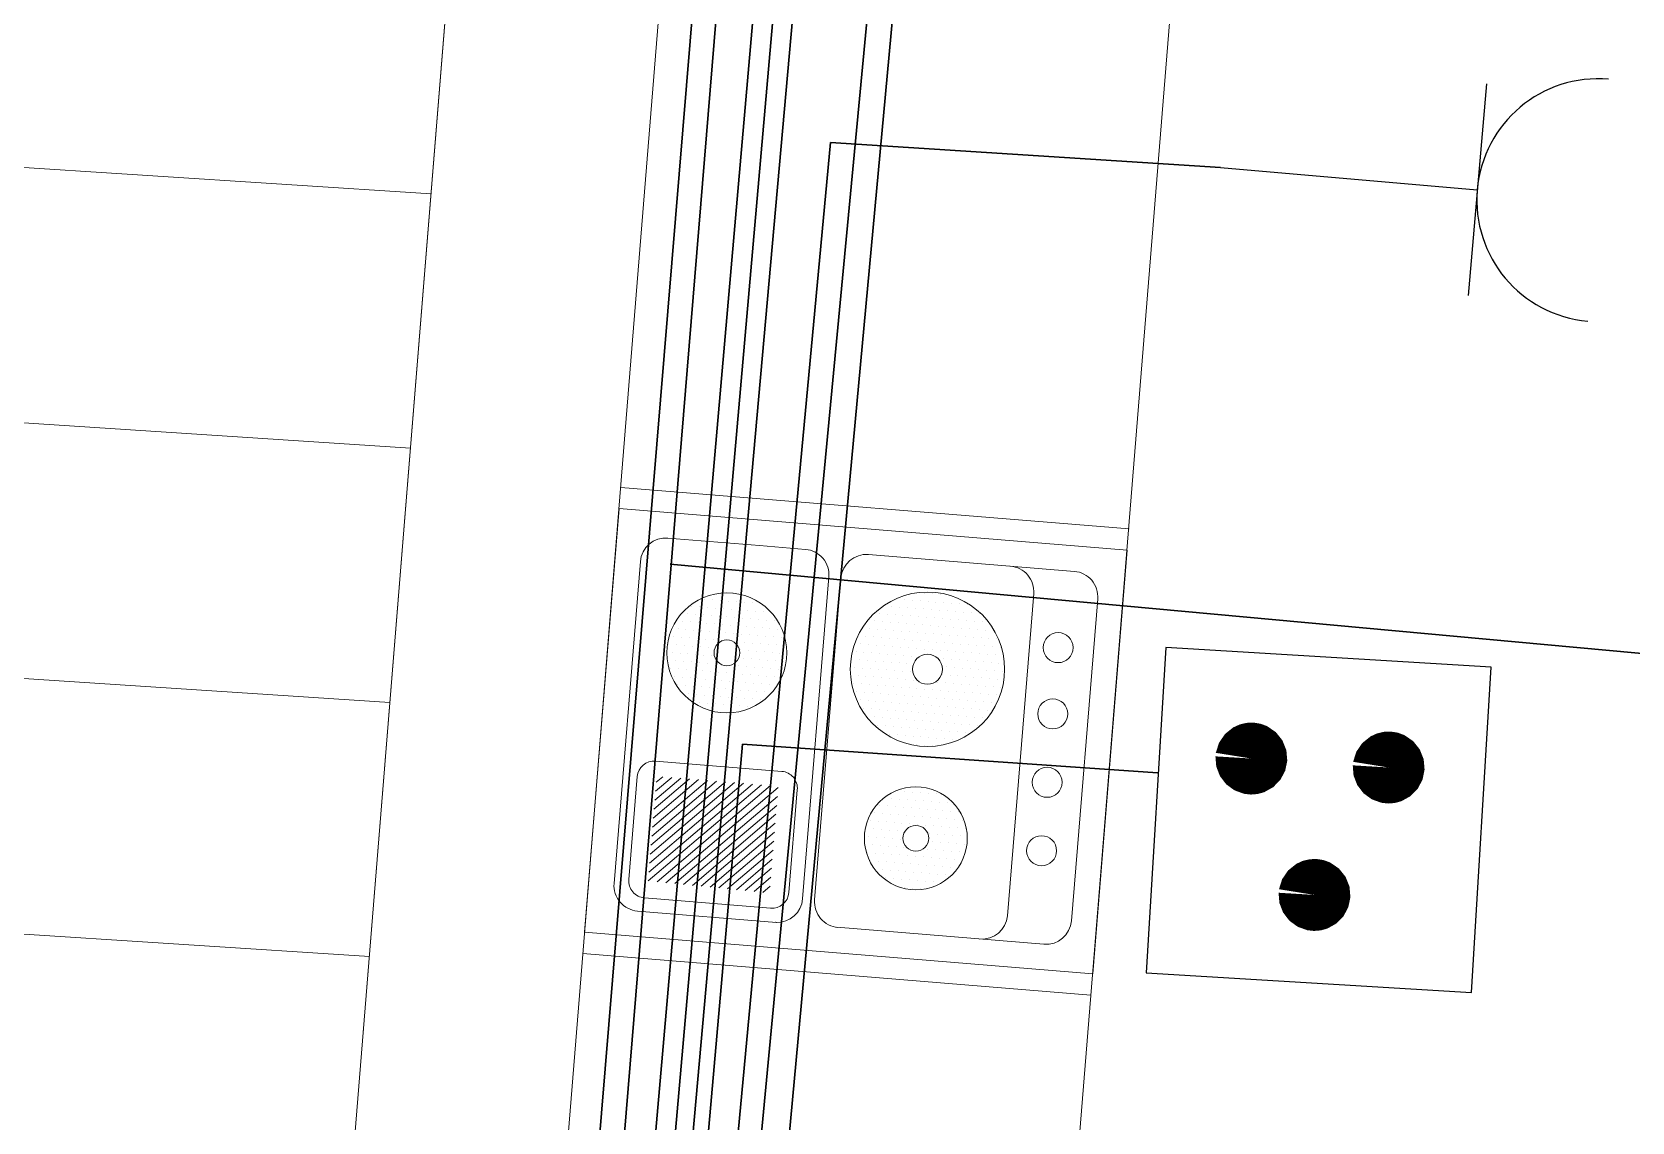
# Model space of a CAD drawing. Header units: millimetres. Extents: x 7471872 to 14943722, y 8344308 to 16688757.
# Drawn here: x 7471875.141 to 7471877.023, y 8344387.297 to 8344388.579 of the extents above; entities that cross this region are included whole.
import ezdxf

# ---------------------------------------------------------------- set-up
doc = ezdxf.new("R2010")
doc.units = ezdxf.units.MM
doc.layers.add('A-HLEKTRIKA', color=10, linetype='Continuous')
doc.layers.add('M-SYMB', color=1, linetype='Continuous')
for name, color, linetype, lineweight in [('exwterikoi toixoi', 7, 'Continuous', 50), ('MUEBLES', 7, 'Continuous', 20), ('ntoulapes', 7, 'Continuous', 5), ('tomi eswt', 7, 'Continuous', 15)]:
    doc.layers.add(name, color=color, linetype=linetype, lineweight=lineweight)

# ---------------------------------------------------------------- blocks, each defined once
blk = doc.blocks.new('HK5-RE')
at = {"layer": 'A-HLEKTRIKA'}
for p, q in [((0.1699999999999999, 0.07000000000000028), (0.1699999999999999, -0.07000000000000028)), ((0, 0), (0.1699999999999999, 0))]:
    blk.add_line(p, q, dxfattribs=at)
blk.add_arc((0.25, 0), 0.08000000000000007, 90, 270, dxfattribs=at)

msp = doc.modelspace()

# ---------------------------------------------------------------- linework, layer by layer
at = {"color": 32, "lineweight": 30, "true_color": 0xcd6928}
msp.add_line((7471875.744070674, 8344385.793441572), (7471876.122612651, 8344390.122920763), dxfattribs=at)
at = {"color": 177, "lineweight": 30, "true_color": 0x293189}
for p, q in [((7471875.731525056, 8344385.990507158), (7471876.067507766, 8344390.076700342)), ((7471875.891438288, 8344387.953424164, -0.3805383351082412), (7471877.492542954, 8344387.806160095, -17.85166361287903))]:
    msp.add_line(p, q, dxfattribs=at)
at = {"color": 219, "lineweight": 30, "true_color": 0x642165}
msp.add_line((7471875.602895731, 8344384.789521401), (7471876.012654338, 8344389.750726852), dxfattribs=at)
at = {"color": 133, "lineweight": 30, "true_color": 0x44e9e6}
msp.add_line((7471875.674288483, 8344384.732965639), (7471876.108658812, 8344389.691591739), dxfattribs=at)
at = {"color": 2, "lineweight": 30}
msp.add_line((7471875.689250729, 8344384.720866385), (7471876.131910735, 8344389.672022614), dxfattribs=at)
at = {"color": 93, "lineweight": 30, "true_color": 0x3af259}
msp.add_line((7471875.750626459, 8344384.663008184), (7471876.222272162, 8344389.636613186), dxfattribs=at)
at = {"color": 123, "lineweight": 30, "true_color": 0x7db0ab}
msp.add_line((7471875.787415084, 8344384.642280946), (7471876.245740192, 8344389.593123242), dxfattribs=at)
at = {"color": 252, "lineweight": 30, "true_color": 0x939598}
for p, q in [((7471875.72907942, 8344384.686016048), (7471876.08041246, 8344388.449234834)), ((7471876.08041246, 8344388.449234834), (7471876.539202024, 8344388.420088314))]:
    msp.add_line(p, q, dxfattribs=at)
at = {"color": 242, "true_color": 0xcd2027}
for p, q in [((7471876.474846697, 8344387.855619986), (7471876.451616523, 8344387.472785759)), ((7471876.857680924, 8344387.832389812), (7471876.474846697, 8344387.855619986)), ((7471876.83445075, 8344387.449555585), (7471876.857680924, 8344387.832389812)), ((7471876.451616523, 8344387.472785759), (7471876.83445075, 8344387.449555585))]:
    msp.add_line(p, q, dxfattribs=at)
at = {"color": 116, "lineweight": 30, "true_color": 0x136734}
for p, q in [((7471875.711002795, 8344384.703225575), (7471875.976645575, 8344387.741908746)), ((7471875.976645575, 8344387.741908746), (7471876.465171465, 8344387.707925172))]:
    msp.add_line(p, q, dxfattribs=at)
at = {"color": 242, "true_color": 0xcd2027, "const_width": 0.04235338100955331}
for points in [[(7471876.554413636, 8344387.726151767, 1), (7471876.59668926, 8344387.723586505, 1)], [(7471876.715994795, 8344387.715597597, 1), (7471876.758270418, 8344387.713032335, 1)], [(7471876.628714208, 8344387.565742596, 1), (7471876.670989832, 8344387.563177334, 1)]]:
    msp.add_lwpolyline(points, format="xyb", close=True, dxfattribs=at)
at = {"layer": 'exwterikoi toixoi', "color": 9, "lineweight": 15, "true_color": 0xc7c8ca}
for p, q in [((7471875.344138662, 8344385.099377306), (7471875.723215235, 8344389.785601472)), ((7471875.420764285, 8344386.04660225), (7471875.723234353, 8344389.78580071)), ((7471875.670250373, 8344386.030191283), (7471875.974359311, 8344389.789649789))]:
    msp.add_line(p, q, dxfattribs=at)
at = {"layer": 'MUEBLES', "color": 9, "true_color": 0xc7c8ca}
for p, q in [((7471876.431593927, 8344387.994924421), (7471875.833587331, 8344388.043792737)), ((7471875.831551151, 8344388.018875796), (7471875.790827555, 8344387.520536968)), ((7471876.429557746, 8344387.97000748), (7471875.831551151, 8344388.018875796)), ((7471876.388834151, 8344387.471668652), (7471876.429557746, 8344387.97000748)), ((7471875.790827555, 8344387.520536968), (7471876.388834151, 8344387.471668652)), ((7471875.788791375, 8344387.495620026), (7471876.38679797, 8344387.446751711))]:
    msp.add_line(p, q, dxfattribs=at)
at = {"layer": 'MUEBLES', "color": 9, "lineweight": 5, "true_color": 0xc7c8ca}
for p, q in [((7471875.99673965, 8344387.975276806), (7471875.888908395, 8344387.984088636)), ((7471876.050912052, 8344387.970849909), (7471875.99673965, 8344387.975276806)), ((7471875.856564649, 8344387.956631721), (7471875.825614716, 8344387.577894212)), ((7471876.367313671, 8344387.944993983), (7471876.124953459, 8344387.964799342)), ((7471876.04741745, 8344387.559768782), (7471876.078367382, 8344387.938506292)), ((7471876.092611483, 8344387.937342283), (7471876.06166155, 8344387.558604772)), ((7471875.965411784, 8344387.919084248), (7471875.965411784, 8344387.919084248)), ((7471876.191191392, 8344387.919446336), (7471876.191191392, 8344387.919446336)), ((7471876.200535245, 8344387.91868277), (7471876.200535245, 8344387.91868277)), ((7471876.209879098, 8344387.917919202), (7471876.209879098, 8344387.917919202)), ((7471876.219222951, 8344387.917155634), (7471876.219222951, 8344387.917155634)), ((7471876.288486556, 8344387.54006893), (7471876.31943649, 8344387.918806441)), ((7471875.91172989, 8344387.895252311), (7471875.91172989, 8344387.895252311)), ((7471875.917165384, 8344387.904214379), (7471875.917165384, 8344387.904214379)), ((7471875.921073743, 8344387.894488744), (7471875.921073743, 8344387.894488744)), ((7471875.926509237, 8344387.903450812), (7471875.926509237, 8344387.903450812)), ((7471875.931944731, 8344387.912412883), (7471875.931944731, 8344387.912412883)), ((7471875.93585309, 8344387.902687245), (7471875.93585309, 8344387.902687245)), ((7471875.941288584, 8344387.911649315), (7471875.941288584, 8344387.911649315)), ((7471875.945196943, 8344387.901923678), (7471875.945196943, 8344387.901923678)), ((7471875.950632437, 8344387.910885747), (7471875.950632437, 8344387.910885747)), ((7471875.954540796, 8344387.901160111), (7471875.954540796, 8344387.901160111)), ((7471875.959976289, 8344387.910122179), (7471875.959976289, 8344387.910122179)), ((7471875.963884649, 8344387.900396543), (7471875.963884649, 8344387.900396543)), ((7471875.969320143, 8344387.909358612), (7471875.969320143, 8344387.909358612)), ((7471875.973228502, 8344387.899632976), (7471875.973228502, 8344387.899632976)), ((7471875.978663996, 8344387.908595045), (7471875.978663996, 8344387.908595045)), ((7471875.982572355, 8344387.898869407), (7471875.982572355, 8344387.898869407)), ((7471875.988007849, 8344387.907831476), (7471875.988007849, 8344387.907831476)), ((7471875.991916209, 8344387.89810584), (7471875.991916209, 8344387.89810584)), ((7471875.997351702, 8344387.90706791), (7471875.997351702, 8344387.90706791)), ((7471876.001260062, 8344387.897342273), (7471876.001260062, 8344387.897342273)), ((7471876.010603914, 8344387.896578706), (7471876.010603914, 8344387.896578706)), ((7471876.137509498, 8344387.895614399), (7471876.137509498, 8344387.895614399)), ((7471876.142944992, 8344387.904576467), (7471876.142944992, 8344387.904576467)), ((7471876.146853351, 8344387.894850831), (7471876.146853351, 8344387.894850831)), ((7471876.152288845, 8344387.9038129), (7471876.152288845, 8344387.9038129)), ((7471876.157724339, 8344387.91277497), (7471876.157724339, 8344387.91277497)), ((7471876.161632698, 8344387.903049332), (7471876.161632698, 8344387.903049332)), ((7471876.167068192, 8344387.912011403), (7471876.167068192, 8344387.912011403)), ((7471876.170976551, 8344387.902285766), (7471876.170976551, 8344387.902285766)), ((7471876.176412045, 8344387.911247835), (7471876.176412045, 8344387.911247835)), ((7471876.180320404, 8344387.901522199), (7471876.180320404, 8344387.901522199)), ((7471876.185755898, 8344387.910484267), (7471876.185755898, 8344387.910484267)), ((7471876.189664257, 8344387.900758631), (7471876.189664257, 8344387.900758631)), ((7471876.195099751, 8344387.909720699), (7471876.195099751, 8344387.909720699)), ((7471876.19900811, 8344387.899995063), (7471876.19900811, 8344387.899995063)), ((7471876.204443604, 8344387.908957133), (7471876.204443604, 8344387.908957133)), ((7471876.208351963, 8344387.899231495), (7471876.208351963, 8344387.899231495)), ((7471876.213787457, 8344387.908193565), (7471876.213787457, 8344387.908193565)), ((7471876.217695816, 8344387.898467929), (7471876.217695816, 8344387.898467929)), ((7471876.22313131, 8344387.907429998), (7471876.22313131, 8344387.907429998)), ((7471876.22703967, 8344387.897704361), (7471876.22703967, 8344387.897704361)), ((7471876.232475163, 8344387.90666643), (7471876.232475163, 8344387.90666643)), ((7471876.236383522, 8344387.896940793), (7471876.236383522, 8344387.896940793)), ((7471876.241819017, 8344387.905902863), (7471876.241819017, 8344387.905902863)), ((7471876.245727375, 8344387.896177226), (7471876.245727375, 8344387.896177226)), ((7471876.255071228, 8344387.895413659), (7471876.255071228, 8344387.895413659)), ((7471876.363820652, 8344387.533912727), (7471876.394770585, 8344387.912650238)), ((7471875.900858902, 8344387.877328173), (7471875.900858902, 8344387.877328173)), ((7471875.906294396, 8344387.886290242), (7471875.906294396, 8344387.886290242)), ((7471875.910202755, 8344387.876564604), (7471875.910202755, 8344387.876564604)), ((7471875.915638248, 8344387.885526673), (7471875.915638248, 8344387.885526673)), ((7471875.919546608, 8344387.875801037), (7471875.919546608, 8344387.875801037)), ((7471875.924982102, 8344387.884763107), (7471875.924982102, 8344387.884763107)), ((7471875.930417596, 8344387.893725175), (7471875.930417596, 8344387.893725175)), ((7471875.934325955, 8344387.883999539), (7471875.934325955, 8344387.883999539)), ((7471875.939761449, 8344387.892961607), (7471875.939761449, 8344387.892961607)), ((7471875.943669808, 8344387.883235971), (7471875.943669808, 8344387.883235971)), ((7471875.949105302, 8344387.892198042), (7471875.949105302, 8344387.892198042)), ((7471875.953013661, 8344387.882472404), (7471875.953013661, 8344387.882472404)), ((7471875.958449155, 8344387.891434474), (7471875.958449155, 8344387.891434474)), ((7471875.962357515, 8344387.881708837), (7471875.962357515, 8344387.881708837)), ((7471875.967793008, 8344387.890670906), (7471875.967793008, 8344387.890670906)), ((7471875.971701367, 8344387.88094527), (7471875.971701367, 8344387.88094527)), ((7471875.977136862, 8344387.889907339), (7471875.977136862, 8344387.889907339)), ((7471875.98104522, 8344387.880181702), (7471875.98104522, 8344387.880181702)), ((7471875.986480715, 8344387.889143771), (7471875.986480715, 8344387.889143771)), ((7471875.990389073, 8344387.879418135), (7471875.990389073, 8344387.879418135)), ((7471875.995824567, 8344387.888380204), (7471875.995824567, 8344387.888380204)), ((7471875.999732926, 8344387.878654567), (7471875.999732926, 8344387.878654567)), ((7471876.00516842, 8344387.887616635), (7471876.00516842, 8344387.887616635)), ((7471876.00907678, 8344387.877890999), (7471876.00907678, 8344387.877890999)), ((7471876.014512273, 8344387.886853069), (7471876.014512273, 8344387.886853069)), ((7471876.018420633, 8344387.877127432), (7471876.018420633, 8344387.877127432)), ((7471876.12663851, 8344387.877690259), (7471876.12663851, 8344387.877690259)), ((7471876.132074004, 8344387.88665233), (7471876.132074004, 8344387.88665233)), ((7471876.135982363, 8344387.876926693), (7471876.135982363, 8344387.876926693)), ((7471876.141417857, 8344387.885888762), (7471876.141417857, 8344387.885888762)), ((7471876.145326216, 8344387.876163126), (7471876.145326216, 8344387.876163126)), ((7471876.15076171, 8344387.885125195), (7471876.15076171, 8344387.885125195)), ((7471876.156197204, 8344387.894087263), (7471876.156197204, 8344387.894087263)), ((7471876.160105563, 8344387.884361627), (7471876.160105563, 8344387.884361627)), ((7471876.165541057, 8344387.893323696), (7471876.165541057, 8344387.893323696)), ((7471876.169449416, 8344387.883598059), (7471876.169449416, 8344387.883598059)), ((7471876.17488491, 8344387.892560128), (7471876.17488491, 8344387.892560128)), ((7471876.178793269, 8344387.882834491), (7471876.178793269, 8344387.882834491)), ((7471876.184228763, 8344387.89179656), (7471876.184228763, 8344387.89179656)), ((7471876.188137122, 8344387.882070924), (7471876.188137122, 8344387.882070924)), ((7471876.193572616, 8344387.891032995), (7471876.193572616, 8344387.891032995)), ((7471876.197480976, 8344387.881307357), (7471876.197480976, 8344387.881307357)), ((7471876.202916469, 8344387.890269427), (7471876.202916469, 8344387.890269427)), ((7471876.206824828, 8344387.88054379), (7471876.206824828, 8344387.88054379)), ((7471876.212260322, 8344387.889505859), (7471876.212260322, 8344387.889505859)), ((7471876.216168681, 8344387.879780223), (7471876.216168681, 8344387.879780223)), ((7471876.221604175, 8344387.888742292), (7471876.221604175, 8344387.888742292)), ((7471876.225512534, 8344387.879016655), (7471876.225512534, 8344387.879016655)), ((7471876.230948028, 8344387.887978724), (7471876.230948028, 8344387.887978724)), ((7471876.234856388, 8344387.878253088), (7471876.234856388, 8344387.878253088)), ((7471876.240291881, 8344387.887215157), (7471876.240291881, 8344387.887215157)), ((7471876.244200241, 8344387.87748952), (7471876.244200241, 8344387.87748952)), ((7471876.249635735, 8344387.886451589), (7471876.249635735, 8344387.886451589)), ((7471876.253544093, 8344387.876725952), (7471876.253544093, 8344387.876725952)), ((7471876.258979588, 8344387.885688022), (7471876.258979588, 8344387.885688022)), ((7471876.262887946, 8344387.875962385), (7471876.262887946, 8344387.875962385)), ((7471875.889987914, 8344387.859404034), (7471875.889987914, 8344387.859404034)), ((7471875.895423408, 8344387.868366103), (7471875.895423408, 8344387.868366103)), ((7471875.899331767, 8344387.858640465), (7471875.899331767, 8344387.858640465)), ((7471875.904767261, 8344387.867602536), (7471875.904767261, 8344387.867602536)), ((7471875.90867562, 8344387.857876899), (7471875.90867562, 8344387.857876899)), ((7471875.914111114, 8344387.866838968), (7471875.914111114, 8344387.866838968)), ((7471875.918019474, 8344387.857113331), (7471875.918019474, 8344387.857113331)), ((7471875.923454967, 8344387.866075401), (7471875.923454967, 8344387.866075401)), ((7471875.928890461, 8344387.87503747), (7471875.928890461, 8344387.87503747)), ((7471875.932798821, 8344387.865311834), (7471875.932798821, 8344387.865311834)), ((7471875.938234314, 8344387.874273903), (7471875.938234314, 8344387.874273903)), ((7471875.942142673, 8344387.864548266), (7471875.942142673, 8344387.864548266)), ((7471875.947578168, 8344387.873510335), (7471875.947578168, 8344387.873510335)), ((7471875.951486526, 8344387.863784698), (7471875.951486526, 8344387.863784698)), ((7471875.95692202, 8344387.872746767), (7471875.95692202, 8344387.872746767)), ((7471875.966265873, 8344387.871983199), (7471875.966265873, 8344387.871983199)), ((7471875.970174232, 8344387.862257564), (7471875.970174232, 8344387.862257564)), ((7471875.975609726, 8344387.871219632), (7471875.975609726, 8344387.871219632)), ((7471875.979518086, 8344387.861493995), (7471875.979518086, 8344387.861493995)), ((7471875.984953579, 8344387.870456065), (7471875.984953579, 8344387.870456065)), ((7471875.988861939, 8344387.860730427), (7471875.988861939, 8344387.860730427)), ((7471875.994297433, 8344387.869692498), (7471875.994297433, 8344387.869692498)), ((7471875.998205791, 8344387.859966861), (7471875.998205791, 8344387.859966861)), ((7471876.003641285, 8344387.868928931), (7471876.003641285, 8344387.868928931)), ((7471876.007549644, 8344387.859203294), (7471876.007549644, 8344387.859203294)), ((7471876.012985138, 8344387.868165363), (7471876.012985138, 8344387.868165363)), ((7471876.016893498, 8344387.858439726), (7471876.016893498, 8344387.858439726)), ((7471876.022328991, 8344387.867401796), (7471876.022328991, 8344387.867401796)), ((7471876.026237351, 8344387.857676159), (7471876.026237351, 8344387.857676159)), ((7471876.115767522, 8344387.859766121), (7471876.115767522, 8344387.859766121)), ((7471876.121203016, 8344387.868728191), (7471876.121203016, 8344387.868728191)), ((7471876.125111375, 8344387.859002554), (7471876.125111375, 8344387.859002554)), ((7471876.130546869, 8344387.867964623), (7471876.130546869, 8344387.867964623)), ((7471876.134455228, 8344387.858238987), (7471876.134455228, 8344387.858238987)), ((7471876.139890722, 8344387.867201055), (7471876.139890722, 8344387.867201055)), ((7471876.143799081, 8344387.857475419), (7471876.143799081, 8344387.857475419)), ((7471876.149234575, 8344387.866437488), (7471876.149234575, 8344387.866437488)), ((7471876.154670069, 8344387.875399558), (7471876.154670069, 8344387.875399558)), ((7471876.158578428, 8344387.865673921), (7471876.158578428, 8344387.865673921)), ((7471876.164013922, 8344387.87463599), (7471876.164013922, 8344387.87463599)), ((7471876.167922282, 8344387.864910354), (7471876.167922282, 8344387.864910354)), ((7471876.173357775, 8344387.873872423), (7471876.173357775, 8344387.873872423)), ((7471876.177266135, 8344387.864146787), (7471876.177266135, 8344387.864146787)), ((7471876.182701629, 8344387.873108855), (7471876.182701629, 8344387.873108855)), ((7471876.186609987, 8344387.863383219), (7471876.186609987, 8344387.863383219)), ((7471876.192045481, 8344387.872345287), (7471876.192045481, 8344387.872345287)), ((7471876.19595384, 8344387.862619651), (7471876.19595384, 8344387.862619651)), ((7471876.201389334, 8344387.871581721), (7471876.201389334, 8344387.871581721)), ((7471876.205297694, 8344387.861856083), (7471876.205297694, 8344387.861856083)), ((7471876.210733187, 8344387.870818153), (7471876.210733187, 8344387.870818153)), ((7471876.214641547, 8344387.861092516), (7471876.214641547, 8344387.861092516)), ((7471876.220077041, 8344387.870054585), (7471876.220077041, 8344387.870054585)), ((7471876.223985399, 8344387.860328949), (7471876.223985399, 8344387.860328949)), ((7471876.229420893, 8344387.869291018), (7471876.229420893, 8344387.869291018)), ((7471876.233329252, 8344387.85956538), (7471876.233329252, 8344387.85956538)), ((7471876.238764747, 8344387.868527452), (7471876.238764747, 8344387.868527452)), ((7471876.242673106, 8344387.858801814), (7471876.242673106, 8344387.858801814)), ((7471876.248108599, 8344387.867763883), (7471876.248108599, 8344387.867763883)), ((7471876.252016959, 8344387.858038248), (7471876.252016959, 8344387.858038248)), ((7471876.257452453, 8344387.867000316), (7471876.257452453, 8344387.867000316)), ((7471876.261360812, 8344387.857274679), (7471876.261360812, 8344387.857274679)), ((7471876.266796306, 8344387.866236749), (7471876.266796306, 8344387.866236749)), ((7471876.2722318, 8344387.875198818), (7471876.2722318, 8344387.875198818)), ((7471876.276140159, 8344387.865473181), (7471876.276140159, 8344387.865473181)), ((7471875.888460779, 8344387.840716328), (7471875.888460779, 8344387.840716328)), ((7471875.893896273, 8344387.849678396), (7471875.893896273, 8344387.849678396)), ((7471875.897804633, 8344387.83995276), (7471875.897804633, 8344387.83995276)), ((7471875.903240127, 8344387.848914829), (7471875.903240127, 8344387.848914829)), ((7471875.907148485, 8344387.839189192), (7471875.907148485, 8344387.839189192)), ((7471875.912583979, 8344387.848151261), (7471875.912583979, 8344387.848151261)), ((7471875.916492338, 8344387.838425624), (7471875.916492338, 8344387.838425624)), ((7471875.921927832, 8344387.847387695), (7471875.921927832, 8344387.847387695)), ((7471875.927363326, 8344387.856349763), (7471875.927363326, 8344387.856349763)), ((7471875.931271685, 8344387.846624127), (7471875.931271685, 8344387.846624127)), ((7471875.936707179, 8344387.855586196), (7471875.936707179, 8344387.855586196)), ((7471875.940615539, 8344387.845860559), (7471875.940615539, 8344387.845860559)), ((7471875.974082592, 8344387.852531927), (7471875.974082592, 8344387.852531927)), ((7471875.97799095, 8344387.84280629), (7471875.97799095, 8344387.84280629)), ((7471875.983426444, 8344387.851768359), (7471875.983426444, 8344387.851768359)), ((7471875.987334804, 8344387.842042723), (7471875.987334804, 8344387.842042723)), ((7471875.992770297, 8344387.851004791), (7471875.992770297, 8344387.851004791)), ((7471875.996678657, 8344387.841279155), (7471875.996678657, 8344387.841279155)), ((7471876.002114151, 8344387.850241223), (7471876.002114151, 8344387.850241223)), ((7471876.006022509, 8344387.840515587), (7471876.006022509, 8344387.840515587)), ((7471876.011458004, 8344387.849477657), (7471876.011458004, 8344387.849477657)), ((7471876.015366363, 8344387.83975202), (7471876.015366363, 8344387.83975202)), ((7471876.020801857, 8344387.848714089), (7471876.020801857, 8344387.848714089)), ((7471876.024710216, 8344387.838988452), (7471876.024710216, 8344387.838988452)), ((7471876.104896534, 8344387.841841983), (7471876.104896534, 8344387.841841983)), ((7471876.110332028, 8344387.850804052), (7471876.110332028, 8344387.850804052)), ((7471876.114240387, 8344387.841078415), (7471876.114240387, 8344387.841078415)), ((7471876.119675881, 8344387.850040484), (7471876.119675881, 8344387.850040484)), ((7471876.12358424, 8344387.840314847), (7471876.12358424, 8344387.840314847)), ((7471876.129019734, 8344387.849276918), (7471876.129019734, 8344387.849276918)), ((7471876.132928093, 8344387.83955128), (7471876.132928093, 8344387.83955128)), ((7471876.138363587, 8344387.84851335), (7471876.138363587, 8344387.84851335)), ((7471876.142271946, 8344387.838787713), (7471876.142271946, 8344387.838787713)), ((7471876.14770744, 8344387.847749782), (7471876.14770744, 8344387.847749782)), ((7471876.151615799, 8344387.838024146), (7471876.151615799, 8344387.838024146)), ((7471876.153142935, 8344387.856711851), (7471876.153142935, 8344387.856711851)), ((7471876.157051293, 8344387.846986215), (7471876.157051293, 8344387.846986215)), ((7471876.162486788, 8344387.855948283), (7471876.162486788, 8344387.855948283)), ((7471876.166395146, 8344387.846222647), (7471876.166395146, 8344387.846222647)), ((7471876.17183064, 8344387.855184716), (7471876.17183064, 8344387.855184716)), ((7471876.175739, 8344387.845459079), (7471876.175739, 8344387.845459079)), ((7471876.181174493, 8344387.854421149), (7471876.181174493, 8344387.854421149)), ((7471876.190518347, 8344387.853657582), (7471876.190518347, 8344387.853657582)), ((7471876.1998622, 8344387.852894015), (7471876.1998622, 8344387.852894015)), ((7471876.209206052, 8344387.852130447), (7471876.209206052, 8344387.852130447)), ((7471876.213114412, 8344387.84240481), (7471876.213114412, 8344387.84240481)), ((7471876.218549905, 8344387.85136688), (7471876.218549905, 8344387.85136688)), ((7471876.222458265, 8344387.841641243), (7471876.222458265, 8344387.841641243)), ((7471876.227893759, 8344387.850603311), (7471876.227893759, 8344387.850603311)), ((7471876.231802118, 8344387.840877675), (7471876.231802118, 8344387.840877675)), ((7471876.237237612, 8344387.849839744), (7471876.237237612, 8344387.849839744)), ((7471876.24114597, 8344387.840114108), (7471876.24114597, 8344387.840114108)), ((7471876.246581465, 8344387.849076177), (7471876.246581465, 8344387.849076177)), ((7471876.250489824, 8344387.839350539), (7471876.250489824, 8344387.839350539)), ((7471876.255925318, 8344387.84831261), (7471876.255925318, 8344387.84831261)), ((7471876.259833677, 8344387.838586973), (7471876.259833677, 8344387.838586973)), ((7471876.265269171, 8344387.847549043), (7471876.265269171, 8344387.847549043)), ((7471876.270704665, 8344387.856511112), (7471876.270704665, 8344387.856511112)), ((7471876.274613024, 8344387.846785475), (7471876.274613024, 8344387.846785475)), ((7471876.280048518, 8344387.855747544), (7471876.280048518, 8344387.855747544)), ((7471875.892369138, 8344387.830990691), (7471875.892369138, 8344387.830990691)), ((7471875.896277498, 8344387.821265053), (7471875.896277498, 8344387.821265053)), ((7471875.901712991, 8344387.830227124), (7471875.901712991, 8344387.830227124)), ((7471875.905621351, 8344387.820501487), (7471875.905621351, 8344387.820501487)), ((7471875.911056845, 8344387.829463555), (7471875.911056845, 8344387.829463555)), ((7471875.914965204, 8344387.81973792), (7471875.914965204, 8344387.81973792)), ((7471875.920400698, 8344387.828699988), (7471875.920400698, 8344387.828699988)), ((7471875.925836192, 8344387.837662058), (7471875.925836192, 8344387.837662058)), ((7471875.929744551, 8344387.827936421), (7471875.929744551, 8344387.827936421)), ((7471875.935180045, 8344387.83689849), (7471875.935180045, 8344387.83689849)), ((7471875.939088403, 8344387.827172854), (7471875.939088403, 8344387.827172854)), ((7471875.944523897, 8344387.836134923), (7471875.944523897, 8344387.836134923)), ((7471875.948432256, 8344387.826409286), (7471875.948432256, 8344387.826409286)), ((7471875.95777611, 8344387.825645718), (7471875.95777611, 8344387.825645718)), ((7471875.963211603, 8344387.834607787), (7471875.963211603, 8344387.834607787)), ((7471875.967119963, 8344387.824882151), (7471875.967119963, 8344387.824882151)), ((7471875.972555457, 8344387.833844221), (7471875.972555457, 8344387.833844221)), ((7471875.976463816, 8344387.824118583), (7471875.976463816, 8344387.824118583)), ((7471875.98189931, 8344387.833080653), (7471875.98189931, 8344387.833080653)), ((7471875.985807668, 8344387.823355016), (7471875.985807668, 8344387.823355016)), ((7471875.991243163, 8344387.832317086), (7471875.991243163, 8344387.832317086)), ((7471875.995151522, 8344387.822591449), (7471875.995151522, 8344387.822591449)), ((7471876.000587015, 8344387.831553518), (7471876.000587015, 8344387.831553518)), ((7471876.004495375, 8344387.821827882), (7471876.004495375, 8344387.821827882)), ((7471876.009930869, 8344387.830789951), (7471876.009930869, 8344387.830789951)), ((7471876.013839228, 8344387.821064314), (7471876.013839228, 8344387.821064314)), ((7471876.019274722, 8344387.830026384), (7471876.019274722, 8344387.830026384)), ((7471876.108804894, 8344387.832116346), (7471876.108804894, 8344387.832116346)), ((7471876.112713252, 8344387.822390708), (7471876.112713252, 8344387.822390708)), ((7471876.118148746, 8344387.831352779), (7471876.118148746, 8344387.831352779)), ((7471876.122057105, 8344387.821627141), (7471876.122057105, 8344387.821627141)), ((7471876.127492599, 8344387.83058921), (7471876.127492599, 8344387.83058921)), ((7471876.131400959, 8344387.820863574), (7471876.131400959, 8344387.820863574)), ((7471876.136836452, 8344387.829825643), (7471876.136836452, 8344387.829825643)), ((7471876.140744811, 8344387.820100007), (7471876.140744811, 8344387.820100007)), ((7471876.146180306, 8344387.829062077), (7471876.146180306, 8344387.829062077)), ((7471876.150088665, 8344387.819336439), (7471876.150088665, 8344387.819336439)), ((7471876.155524159, 8344387.828298508), (7471876.155524159, 8344387.828298508)), ((7471876.160959652, 8344387.837260577), (7471876.160959652, 8344387.837260577)), ((7471876.164868011, 8344387.827534941), (7471876.164868011, 8344387.827534941)), ((7471876.170303506, 8344387.836497011), (7471876.170303506, 8344387.836497011)), ((7471876.174211864, 8344387.826771374), (7471876.174211864, 8344387.826771374)), ((7471876.211587277, 8344387.823717103), (7471876.211587277, 8344387.823717103)), ((7471876.217022771, 8344387.832679174), (7471876.217022771, 8344387.832679174)), ((7471876.22093113, 8344387.822953536), (7471876.22093113, 8344387.822953536)), ((7471876.226366623, 8344387.831915606), (7471876.226366623, 8344387.831915606)), ((7471876.230274983, 8344387.822189969), (7471876.230274983, 8344387.822189969)), ((7471876.235710477, 8344387.83115204), (7471876.235710477, 8344387.83115204)), ((7471876.239618836, 8344387.821426402), (7471876.239618836, 8344387.821426402)), ((7471876.24505433, 8344387.830388471), (7471876.24505433, 8344387.830388471)), ((7471876.248962689, 8344387.820662835), (7471876.248962689, 8344387.820662835)), ((7471876.254398183, 8344387.829624903), (7471876.254398183, 8344387.829624903)), ((7471876.258306541, 8344387.819899267), (7471876.258306541, 8344387.819899267)), ((7471876.263742036, 8344387.828861336), (7471876.263742036, 8344387.828861336)), ((7471876.267650396, 8344387.8191357), (7471876.267650396, 8344387.8191357)), ((7471876.26917753, 8344387.837823405), (7471876.26917753, 8344387.837823405)), ((7471876.273085888, 8344387.828097769), (7471876.273085888, 8344387.828097769)), ((7471876.278521383, 8344387.837059838), (7471876.278521383, 8344387.837059838)), ((7471876.282429742, 8344387.827334201), (7471876.282429742, 8344387.827334201)), ((7471875.900185856, 8344387.811539416), (7471875.900185856, 8344387.811539416)), ((7471875.909529709, 8344387.810775849), (7471875.909529709, 8344387.810775849)), ((7471875.913438069, 8344387.801050212), (7471875.913438069, 8344387.801050212)), ((7471875.918873562, 8344387.810012282), (7471875.918873562, 8344387.810012282)), ((7471875.922781922, 8344387.800286646), (7471875.922781922, 8344387.800286646)), ((7471875.924309056, 8344387.818974352), (7471875.924309056, 8344387.818974352)), ((7471875.928217416, 8344387.809248715), (7471875.928217416, 8344387.809248715)), ((7471875.933652909, 8344387.818210783), (7471875.933652909, 8344387.818210783)), ((7471875.937561269, 8344387.808485148), (7471875.937561269, 8344387.808485148)), ((7471875.942996763, 8344387.817447217), (7471875.942996763, 8344387.817447217)), ((7471875.946905122, 8344387.80772158), (7471875.946905122, 8344387.80772158)), ((7471875.952340616, 8344387.816683649), (7471875.952340616, 8344387.816683649)), ((7471875.956248974, 8344387.806958013), (7471875.956248974, 8344387.806958013)), ((7471875.961684468, 8344387.815920082), (7471875.961684468, 8344387.815920082)), ((7471875.965592828, 8344387.806194444), (7471875.965592828, 8344387.806194444)), ((7471875.971028321, 8344387.815156515), (7471875.971028321, 8344387.815156515)), ((7471875.974936681, 8344387.805430878), (7471875.974936681, 8344387.805430878)), ((7471875.980372175, 8344387.814392947), (7471875.980372175, 8344387.814392947)), ((7471875.984280534, 8344387.80466731), (7471875.984280534, 8344387.80466731)), ((7471875.989716028, 8344387.813629379), (7471875.989716028, 8344387.813629379)), ((7471875.993624386, 8344387.803903743), (7471875.993624386, 8344387.803903743)), ((7471875.999059881, 8344387.812865812), (7471875.999059881, 8344387.812865812)), ((7471876.00296824, 8344387.803140175), (7471876.00296824, 8344387.803140175)), ((7471876.008403734, 8344387.812102245), (7471876.008403734, 8344387.812102245)), ((7471876.017747588, 8344387.811338677), (7471876.017747588, 8344387.811338677)), ((7471876.107277758, 8344387.813428639), (7471876.107277758, 8344387.813428639)), ((7471876.111186118, 8344387.803703004), (7471876.111186118, 8344387.803703004)), ((7471876.116621612, 8344387.812665072), (7471876.116621612, 8344387.812665072)), ((7471876.12052997, 8344387.802939435), (7471876.12052997, 8344387.802939435)), ((7471876.125965465, 8344387.811901505), (7471876.125965465, 8344387.811901505)), ((7471876.129873823, 8344387.802175869), (7471876.129873823, 8344387.802175869)), ((7471876.135309317, 8344387.811137938), (7471876.135309317, 8344387.811137938)), ((7471876.139217677, 8344387.8014123), (7471876.139217677, 8344387.8014123)), ((7471876.14465317, 8344387.810374369), (7471876.14465317, 8344387.810374369)), ((7471876.14856153, 8344387.800648733), (7471876.14856153, 8344387.800648733)), ((7471876.153997024, 8344387.809610803), (7471876.153997024, 8344387.809610803)), ((7471876.159432517, 8344387.818572872), (7471876.159432517, 8344387.818572872)), ((7471876.163340877, 8344387.808847235), (7471876.163340877, 8344387.808847235)), ((7471876.168776371, 8344387.817809305), (7471876.168776371, 8344387.817809305)), ((7471876.17268473, 8344387.808083667), (7471876.17268473, 8344387.808083667)), ((7471876.178120224, 8344387.817045738), (7471876.178120224, 8344387.817045738)), ((7471876.182028582, 8344387.8073201), (7471876.182028582, 8344387.8073201)), ((7471876.191372436, 8344387.806556533), (7471876.191372436, 8344387.806556533)), ((7471876.200716289, 8344387.805792966), (7471876.200716289, 8344387.805792966)), ((7471876.206151783, 8344387.814755035), (7471876.206151783, 8344387.814755035)), ((7471876.210060142, 8344387.805029398), (7471876.210060142, 8344387.805029398)), ((7471876.215495636, 8344387.813991467), (7471876.215495636, 8344387.813991467)), ((7471876.219403995, 8344387.804265831), (7471876.219403995, 8344387.804265831)), ((7471876.224839489, 8344387.813227899), (7471876.224839489, 8344387.813227899)), ((7471876.228747848, 8344387.803502263), (7471876.228747848, 8344387.803502263)), ((7471876.234183342, 8344387.812464331), (7471876.234183342, 8344387.812464331)), ((7471876.238091701, 8344387.802738695), (7471876.238091701, 8344387.802738695)), ((7471876.243527195, 8344387.811700765), (7471876.243527195, 8344387.811700765)), ((7471876.247435554, 8344387.801975127), (7471876.247435554, 8344387.801975127)), ((7471876.252871048, 8344387.810937198), (7471876.252871048, 8344387.810937198)), ((7471876.256779407, 8344387.801211561), (7471876.256779407, 8344387.801211561)), ((7471876.262214901, 8344387.81017363), (7471876.262214901, 8344387.81017363)), ((7471876.26612326, 8344387.800447993), (7471876.26612326, 8344387.800447993)), ((7471876.271558754, 8344387.809410063), (7471876.271558754, 8344387.809410063)), ((7471876.276994248, 8344387.818372132), (7471876.276994248, 8344387.818372132)), ((7471876.280902607, 8344387.808646495), (7471876.280902607, 8344387.808646495)), ((7471875.92669028, 8344387.790561008), (7471875.92669028, 8344387.790561008)), ((7471875.932125774, 8344387.799523078), (7471875.932125774, 8344387.799523078)), ((7471875.936034134, 8344387.789797441), (7471875.936034134, 8344387.789797441)), ((7471875.941469627, 8344387.79875951), (7471875.941469627, 8344387.79875951)), ((7471875.945377987, 8344387.789033874), (7471875.945377987, 8344387.789033874)), ((7471875.950813481, 8344387.797995943), (7471875.950813481, 8344387.797995943)), ((7471875.95472184, 8344387.788270305), (7471875.95472184, 8344387.788270305)), ((7471875.960157334, 8344387.797232375), (7471875.960157334, 8344387.797232375)), ((7471875.964065693, 8344387.787506739), (7471875.964065693, 8344387.787506739)), ((7471875.969501187, 8344387.796468808), (7471875.969501187, 8344387.796468808)), ((7471875.973409546, 8344387.786743172), (7471875.973409546, 8344387.786743172)), ((7471875.978845039, 8344387.795705241), (7471875.978845039, 8344387.795705241)), ((7471875.982753399, 8344387.785979603), (7471875.982753399, 8344387.785979603)), ((7471875.988188893, 8344387.794941674), (7471875.988188893, 8344387.794941674)), ((7471875.997532746, 8344387.794178106), (7471875.997532746, 8344387.794178106)), ((7471876.115094476, 8344387.793977366), (7471876.115094476, 8344387.793977366)), ((7471876.119002836, 8344387.784251729), (7471876.119002836, 8344387.784251729)), ((7471876.12443833, 8344387.793213799), (7471876.12443833, 8344387.793213799)), ((7471876.128346689, 8344387.783488161), (7471876.128346689, 8344387.783488161)), ((7471876.133782183, 8344387.792450231), (7471876.133782183, 8344387.792450231)), ((7471876.137690541, 8344387.782724595), (7471876.137690541, 8344387.782724595)), ((7471876.143126036, 8344387.791686664), (7471876.143126036, 8344387.791686664)), ((7471876.147034395, 8344387.781961028), (7471876.147034395, 8344387.781961028)), ((7471876.152469888, 8344387.790923096), (7471876.152469888, 8344387.790923096)), ((7471876.157905383, 8344387.799885165), (7471876.157905383, 8344387.799885165)), ((7471876.161813742, 8344387.790159528), (7471876.161813742, 8344387.790159528)), ((7471876.167249236, 8344387.799121599), (7471876.167249236, 8344387.799121599)), ((7471876.171157595, 8344387.789395962), (7471876.171157595, 8344387.789395962)), ((7471876.176593089, 8344387.798358031), (7471876.176593089, 8344387.798358031)), ((7471876.180501448, 8344387.788632394), (7471876.180501448, 8344387.788632394)), ((7471876.185936942, 8344387.797594463), (7471876.185936942, 8344387.797594463)), ((7471876.189845301, 8344387.787868827), (7471876.189845301, 8344387.787868827)), ((7471876.195280795, 8344387.796830895), (7471876.195280795, 8344387.796830895)), ((7471876.199189154, 8344387.787105259), (7471876.199189154, 8344387.787105259)), ((7471876.204624648, 8344387.796067329), (7471876.204624648, 8344387.796067329)), ((7471876.208533008, 8344387.786341691), (7471876.208533008, 8344387.786341691)), ((7471876.213968501, 8344387.795303761), (7471876.213968501, 8344387.795303761)), ((7471876.21787686, 8344387.785578125), (7471876.21787686, 8344387.785578125)), ((7471876.223312355, 8344387.794540194), (7471876.223312355, 8344387.794540194)), ((7471876.227220713, 8344387.784814557), (7471876.227220713, 8344387.784814557)), ((7471876.232656207, 8344387.793776627), (7471876.232656207, 8344387.793776627)), ((7471876.236564566, 8344387.78405099), (7471876.236564566, 8344387.78405099)), ((7471876.24200006, 8344387.793013059), (7471876.24200006, 8344387.793013059)), ((7471876.24590842, 8344387.783287422), (7471876.24590842, 8344387.783287422)), ((7471876.251343913, 8344387.792249491), (7471876.251343913, 8344387.792249491)), ((7471876.255252272, 8344387.782523855), (7471876.255252272, 8344387.782523855)), ((7471876.260687767, 8344387.791485924), (7471876.260687767, 8344387.791485924)), ((7471876.264596125, 8344387.781760287), (7471876.264596125, 8344387.781760287)), ((7471876.27003162, 8344387.790722356), (7471876.27003162, 8344387.790722356)), ((7471876.275467113, 8344387.799684426), (7471876.275467113, 8344387.799684426)), ((7471875.949286346, 8344387.779308236), (7471875.949286346, 8344387.779308236)), ((7471876.122911194, 8344387.774526092), (7471876.122911194, 8344387.774526092)), ((7471876.132255048, 8344387.773762525), (7471876.132255048, 8344387.773762525)), ((7471876.136163407, 8344387.764036888), (7471876.136163407, 8344387.764036888)), ((7471876.141598901, 8344387.772998957), (7471876.141598901, 8344387.772998957)), ((7471876.14550726, 8344387.76327332), (7471876.14550726, 8344387.76327332)), ((7471876.150942754, 8344387.772235391), (7471876.150942754, 8344387.772235391)), ((7471876.156378248, 8344387.781197459), (7471876.156378248, 8344387.781197459)), ((7471876.160286607, 8344387.771471824), (7471876.160286607, 8344387.771471824)), ((7471876.165722101, 8344387.780433892), (7471876.165722101, 8344387.780433892)), ((7471876.16963046, 8344387.770708255), (7471876.16963046, 8344387.770708255)), ((7471876.175065954, 8344387.779670325), (7471876.175065954, 8344387.779670325)), ((7471876.178974313, 8344387.769944687), (7471876.178974313, 8344387.769944687)), ((7471876.184409807, 8344387.778906758), (7471876.184409807, 8344387.778906758)), ((7471876.188318166, 8344387.769181121), (7471876.188318166, 8344387.769181121)), ((7471876.19375366, 8344387.77814319), (7471876.19375366, 8344387.77814319)), ((7471876.197662019, 8344387.768417553), (7471876.197662019, 8344387.768417553)), ((7471876.203097513, 8344387.777379622), (7471876.203097513, 8344387.777379622)), ((7471876.207005872, 8344387.767653986), (7471876.207005872, 8344387.767653986)), ((7471876.212441366, 8344387.776616055), (7471876.212441366, 8344387.776616055)), ((7471876.216349726, 8344387.766890419), (7471876.216349726, 8344387.766890419)), ((7471876.221785219, 8344387.775852487), (7471876.221785219, 8344387.775852487)), ((7471876.225693578, 8344387.766126851), (7471876.225693578, 8344387.766126851)), ((7471876.231129073, 8344387.77508892), (7471876.231129073, 8344387.77508892)), ((7471876.235037431, 8344387.765363283), (7471876.235037431, 8344387.765363283)), ((7471876.240472926, 8344387.774325353), (7471876.240472926, 8344387.774325353)), ((7471876.244381284, 8344387.764599716), (7471876.244381284, 8344387.764599716)), ((7471876.249816778, 8344387.773561786), (7471876.249816778, 8344387.773561786)), ((7471876.253725138, 8344387.763836149), (7471876.253725138, 8344387.763836149)), ((7471876.259160631, 8344387.772798218), (7471876.259160631, 8344387.772798218)), ((7471876.149415619, 8344387.753547684), (7471876.149415619, 8344387.753547684)), ((7471876.154851113, 8344387.762509754), (7471876.154851113, 8344387.762509754)), ((7471876.158759472, 8344387.752784116), (7471876.158759472, 8344387.752784116)), ((7471876.164194966, 8344387.761746186), (7471876.164194966, 8344387.761746186)), ((7471876.168103325, 8344387.75202055), (7471876.168103325, 8344387.75202055)), ((7471876.173538819, 8344387.760982619), (7471876.173538819, 8344387.760982619)), ((7471876.177447178, 8344387.751256982), (7471876.177447178, 8344387.751256982)), ((7471876.182882672, 8344387.760219052), (7471876.182882672, 8344387.760219052)), ((7471876.186791031, 8344387.750493414), (7471876.186791031, 8344387.750493414)), ((7471876.192226525, 8344387.759455484), (7471876.192226525, 8344387.759455484)), ((7471876.196134885, 8344387.749729847), (7471876.196134885, 8344387.749729847)), ((7471876.201570379, 8344387.758691917), (7471876.201570379, 8344387.758691917)), ((7471876.205478737, 8344387.748966279), (7471876.205478737, 8344387.748966279)), ((7471876.210914231, 8344387.757928349), (7471876.210914231, 8344387.757928349)), ((7471876.21482259, 8344387.748202712), (7471876.21482259, 8344387.748202712)), ((7471876.220258084, 8344387.757164782), (7471876.220258084, 8344387.757164782)), ((7471876.224166444, 8344387.747439145), (7471876.224166444, 8344387.747439145)), ((7471876.229601937, 8344387.756401214), (7471876.229601937, 8344387.756401214)), ((7471876.238945791, 8344387.755637647), (7471876.238945791, 8344387.755637647)), ((7471876.172011685, 8344387.742294912), (7471876.172011685, 8344387.742294912)), ((7471876.181355538, 8344387.741531345), (7471876.181355538, 8344387.741531345)), ((7471876.19069939, 8344387.740767778), (7471876.19069939, 8344387.740767778)), ((7471876.200043243, 8344387.740004209), (7471876.200043243, 8344387.740004209)), ((7471875.874458543, 8344387.721914902), (7471876.022957272, 8344387.709779781)), ((7471875.843006729, 8344387.582593705), (7471875.852896046, 8344387.703610294)), ((7471875.865885661, 8344387.580897545), (7471875.999133025, 8344387.694012503)), ((7471875.866467265, 8344387.591229283), (7471875.988561663, 8344387.694876381)), ((7471875.867331143, 8344387.601800646), (7471875.977990299, 8344387.695740259)), ((7471875.868195021, 8344387.612372009), (7471875.967418937, 8344387.696604137)), ((7471875.869058899, 8344387.622943372), (7471875.956847574, 8344387.697468015)), ((7471875.869922777, 8344387.633514735), (7471875.946276211, 8344387.698331893)), ((7471875.870786655, 8344387.644086097), (7471875.935704848, 8344387.699195771)), ((7471875.871650533, 8344387.654657461), (7471875.925133485, 8344387.70005965)), ((7471875.872514411, 8344387.665228824), (7471875.914562122, 8344387.700923527)), ((7471875.873378288, 8344387.675800187), (7471875.90399076, 8344387.701787405)), ((7471875.874242166, 8344387.686371549), (7471875.893419396, 8344387.702651284)), ((7471875.875106044, 8344387.696942913), (7471875.882848034, 8344387.703515161)), ((7471875.87625969, 8344387.579866149), (7471876.009704389, 8344387.693148625)), ((7471875.88663372, 8344387.578834753), (7471876.018732353, 8344387.690974542)), ((7471876.041261882, 8344387.688217284), (7471876.031372564, 8344387.567200695)), ((7471875.897007748, 8344387.577803356), (7471876.017868475, 8344387.680403179)), ((7471875.907381778, 8344387.576771959), (7471876.017004597, 8344387.669831816)), ((7471876.137871586, 8344387.669834791), (7471876.137871586, 8344387.669834791)), ((7471876.147215439, 8344387.669071223), (7471876.147215439, 8344387.669071223)), ((7471876.152650933, 8344387.678033291), (7471876.152650933, 8344387.678033291)), ((7471876.158086427, 8344387.686995362), (7471876.158086427, 8344387.686995362)), ((7471876.161994786, 8344387.677269724), (7471876.161994786, 8344387.677269724)), ((7471876.16743028, 8344387.686231795), (7471876.16743028, 8344387.686231795)), ((7471876.171338639, 8344387.676506158), (7471876.171338639, 8344387.676506158)), ((7471876.176774133, 8344387.685468227), (7471876.176774133, 8344387.685468227)), ((7471876.180682492, 8344387.67574259), (7471876.180682492, 8344387.67574259)), ((7471876.186117986, 8344387.68470466), (7471876.186117986, 8344387.68470466)), ((7471876.190026345, 8344387.674979023), (7471876.190026345, 8344387.674979023)), ((7471876.195461839, 8344387.683941091), (7471876.195461839, 8344387.683941091)), ((7471876.199370198, 8344387.674215456), (7471876.199370198, 8344387.674215456)), ((7471876.204805692, 8344387.683177524), (7471876.204805692, 8344387.683177524)), ((7471876.208714051, 8344387.673451887), (7471876.208714051, 8344387.673451887)), ((7471876.218057904, 8344387.672688321), (7471876.218057904, 8344387.672688321)), ((7471875.917755807, 8344387.575740562), (7471876.016140719, 8344387.659260453)), ((7471876.127000597, 8344387.651910651), (7471876.127000597, 8344387.651910651)), ((7471876.132436092, 8344387.660872721), (7471876.132436092, 8344387.660872721)), ((7471876.136344451, 8344387.651147084), (7471876.136344451, 8344387.651147084)), ((7471876.141779945, 8344387.660109154), (7471876.141779945, 8344387.660109154)), ((7471876.145688304, 8344387.650383518), (7471876.145688304, 8344387.650383518)), ((7471876.151123798, 8344387.659345587), (7471876.151123798, 8344387.659345587)), ((7471876.156559291, 8344387.668307655), (7471876.156559291, 8344387.668307655)), ((7471876.160467651, 8344387.658582019), (7471876.160467651, 8344387.658582019)), ((7471876.165903145, 8344387.667544088), (7471876.165903145, 8344387.667544088)), ((7471876.169811504, 8344387.657818452), (7471876.169811504, 8344387.657818452)), ((7471876.175246998, 8344387.66678052), (7471876.175246998, 8344387.66678052)), ((7471876.179155357, 8344387.657054883), (7471876.179155357, 8344387.657054883)), ((7471876.184590851, 8344387.666016954), (7471876.184590851, 8344387.666016954)), ((7471876.188499209, 8344387.656291316), (7471876.188499209, 8344387.656291316)), ((7471876.193934704, 8344387.665253387), (7471876.193934704, 8344387.665253387)), ((7471876.197843063, 8344387.655527748), (7471876.197843063, 8344387.655527748)), ((7471876.203278557, 8344387.664489819), (7471876.203278557, 8344387.664489819)), ((7471876.207186916, 8344387.654764182), (7471876.207186916, 8344387.654764182)), ((7471876.21262241, 8344387.663726251), (7471876.21262241, 8344387.663726251)), ((7471876.216530769, 8344387.654000615), (7471876.216530769, 8344387.654000615)), ((7471876.221966263, 8344387.662962683), (7471876.221966263, 8344387.662962683)), ((7471876.225874622, 8344387.653237047), (7471876.225874622, 8344387.653237047)), ((7471876.231310116, 8344387.662199116), (7471876.231310116, 8344387.662199116)), ((7471876.235218476, 8344387.65247348), (7471876.235218476, 8344387.65247348)), ((7471875.928129836, 8344387.574709167), (7471876.015276841, 8344387.64868909)), ((7471875.938503865, 8344387.57367777), (7471876.014412963, 8344387.638117728)), ((7471876.121565104, 8344387.642948583), (7471876.121565104, 8344387.642948583)), ((7471876.125473463, 8344387.633222946), (7471876.125473463, 8344387.633222946)), ((7471876.130908957, 8344387.642185015), (7471876.130908957, 8344387.642185015)), ((7471876.134817316, 8344387.632459379), (7471876.134817316, 8344387.632459379)), ((7471876.14025281, 8344387.641421448), (7471876.14025281, 8344387.641421448)), ((7471876.144161168, 8344387.631695811), (7471876.144161168, 8344387.631695811)), ((7471876.149596663, 8344387.64065788), (7471876.149596663, 8344387.64065788)), ((7471876.153505022, 8344387.630932243), (7471876.153505022, 8344387.630932243)), ((7471876.155032157, 8344387.64961995), (7471876.155032157, 8344387.64961995)), ((7471876.158940516, 8344387.639894313), (7471876.158940516, 8344387.639894313)), ((7471876.16437601, 8344387.648856382), (7471876.16437601, 8344387.648856382)), ((7471876.173719862, 8344387.648092815), (7471876.173719862, 8344387.648092815)), ((7471876.183063716, 8344387.647329248), (7471876.183063716, 8344387.647329248)), ((7471876.192407569, 8344387.646565679), (7471876.192407569, 8344387.646565679)), ((7471876.196315928, 8344387.636840043), (7471876.196315928, 8344387.636840043)), ((7471876.201751422, 8344387.645802111), (7471876.201751422, 8344387.645802111)), ((7471876.205659781, 8344387.636076475), (7471876.205659781, 8344387.636076475)), ((7471876.211095275, 8344387.645038545), (7471876.211095275, 8344387.645038545)), ((7471876.215003635, 8344387.635312908), (7471876.215003635, 8344387.635312908)), ((7471876.220439129, 8344387.644274977), (7471876.220439129, 8344387.644274977)), ((7471876.224347487, 8344387.634549341), (7471876.224347487, 8344387.634549341)), ((7471876.229782981, 8344387.64351141), (7471876.229782981, 8344387.64351141)), ((7471876.23369134, 8344387.633785772), (7471876.23369134, 8344387.633785772)), ((7471876.239126834, 8344387.642747844), (7471876.239126834, 8344387.642747844)), ((7471875.948877893, 8344387.572646373), (7471876.013549086, 8344387.627546364)), ((7471875.959251923, 8344387.571614976), (7471876.012685208, 8344387.616975001)), ((7471876.123946328, 8344387.61453524), (7471876.123946328, 8344387.61453524)), ((7471876.129381821, 8344387.623497308), (7471876.129381821, 8344387.623497308)), ((7471876.133290181, 8344387.613771672), (7471876.133290181, 8344387.613771672)), ((7471876.138725676, 8344387.622733742), (7471876.138725676, 8344387.622733742)), ((7471876.142634034, 8344387.613008105), (7471876.142634034, 8344387.613008105)), ((7471876.148069528, 8344387.621970174), (7471876.148069528, 8344387.621970174)), ((7471876.151977887, 8344387.612244538), (7471876.151977887, 8344387.612244538)), ((7471876.157413381, 8344387.621206607), (7471876.157413381, 8344387.621206607)), ((7471876.162848875, 8344387.630168675), (7471876.162848875, 8344387.630168675)), ((7471876.166757234, 8344387.62044304), (7471876.166757234, 8344387.62044304)), ((7471876.194788794, 8344387.618152338), (7471876.194788794, 8344387.618152338)), ((7471876.200224287, 8344387.627114407), (7471876.200224287, 8344387.627114407)), ((7471876.204132646, 8344387.61738877), (7471876.204132646, 8344387.61738877)), ((7471876.20956814, 8344387.626350839), (7471876.20956814, 8344387.626350839)), ((7471876.2134765, 8344387.616625202), (7471876.2134765, 8344387.616625202)), ((7471876.218911993, 8344387.625587271), (7471876.218911993, 8344387.625587271)), ((7471876.222820353, 8344387.615861635), (7471876.222820353, 8344387.615861635)), ((7471876.228255847, 8344387.624823703), (7471876.228255847, 8344387.624823703)), ((7471876.232164206, 8344387.615098068), (7471876.232164206, 8344387.615098068)), ((7471876.2375997, 8344387.624060136), (7471876.2375997, 8344387.624060136)), ((7471875.969625952, 8344387.57058358), (7471876.01182133, 8344387.606403639)), ((7471875.979999981, 8344387.569552183), (7471876.010957452, 8344387.595832274)), ((7471876.127854687, 8344387.604809602), (7471876.127854687, 8344387.604809602)), ((7471876.13719854, 8344387.604046036), (7471876.13719854, 8344387.604046036)), ((7471876.141106899, 8344387.594320399), (7471876.141106899, 8344387.594320399)), ((7471876.146542394, 8344387.603282469), (7471876.146542394, 8344387.603282469)), ((7471876.150450752, 8344387.593556832), (7471876.150450752, 8344387.593556832)), ((7471876.155886247, 8344387.6025189), (7471876.155886247, 8344387.6025189)), ((7471876.161321741, 8344387.611480969), (7471876.161321741, 8344387.611480969)), ((7471876.165230099, 8344387.601755333), (7471876.165230099, 8344387.601755333)), ((7471876.170665594, 8344387.610717403), (7471876.170665594, 8344387.610717403)), ((7471876.174573952, 8344387.600991766), (7471876.174573952, 8344387.600991766)), ((7471876.180009446, 8344387.609953835), (7471876.180009446, 8344387.609953835)), ((7471876.183917806, 8344387.600228199), (7471876.183917806, 8344387.600228199)), ((7471876.189353299, 8344387.609190268), (7471876.189353299, 8344387.609190268)), ((7471876.193261659, 8344387.599464631), (7471876.193261659, 8344387.599464631)), ((7471876.198697153, 8344387.608426699), (7471876.198697153, 8344387.608426699)), ((7471876.202605511, 8344387.598701063), (7471876.202605511, 8344387.598701063)), ((7471876.208041006, 8344387.607663133), (7471876.208041006, 8344387.607663133)), ((7471876.211949364, 8344387.597937495), (7471876.211949364, 8344387.597937495)), ((7471876.217384859, 8344387.606899566), (7471876.217384859, 8344387.606899566)), ((7471876.221293218, 8344387.597173928), (7471876.221293218, 8344387.597173928)), ((7471876.226728711, 8344387.606135998), (7471876.226728711, 8344387.606135998)), ((7471875.99037401, 8344387.568520786), (7471876.010093573, 8344387.585260912)), ((7471876.000748039, 8344387.56748939), (7471876.009229695, 8344387.574689549)), ((7471876.145015258, 8344387.584594761), (7471876.145015258, 8344387.584594761)), ((7471876.154359112, 8344387.583831194), (7471876.154359112, 8344387.583831194)), ((7471876.159794605, 8344387.592793264), (7471876.159794605, 8344387.592793264)), ((7471876.163702965, 8344387.583067627), (7471876.163702965, 8344387.583067627)), ((7471876.169138459, 8344387.592029697), (7471876.169138459, 8344387.592029697)), ((7471876.173046817, 8344387.58230406), (7471876.173046817, 8344387.58230406)), ((7471876.178482312, 8344387.591266128), (7471876.178482312, 8344387.591266128)), ((7471876.18239067, 8344387.581540492), (7471876.18239067, 8344387.581540492)), ((7471876.187826165, 8344387.590502562), (7471876.187826165, 8344387.590502562)), ((7471876.191734524, 8344387.580776925), (7471876.191734524, 8344387.580776925)), ((7471876.197170017, 8344387.589738994), (7471876.197170017, 8344387.589738994)), ((7471876.201078377, 8344387.580013358), (7471876.201078377, 8344387.580013358)), ((7471876.206513871, 8344387.588975427), (7471876.206513871, 8344387.588975427)), ((7471876.21042223, 8344387.57924979), (7471876.21042223, 8344387.57924979)), ((7471876.215857724, 8344387.58821186), (7471876.215857724, 8344387.58821186)), ((7471876.009810068, 8344387.548896086), (7471875.861311338, 8344387.561031207)), ((7471876.167611323, 8344387.573341991), (7471876.167611323, 8344387.573341991)), ((7471876.176955177, 8344387.572578423), (7471876.176955177, 8344387.572578423)), ((7471876.18629903, 8344387.571814855), (7471876.18629903, 8344387.571814855)), ((7471875.85307163, 8344387.545550465), (7471876.016942421, 8344387.532159159)), ((7471876.087737651, 8344387.526373866), (7471876.331476906, 8344387.506455814))]:
    msp.add_line(p, q, dxfattribs=at)
for centre, radius in [((7471875.958339664, 8344387.849181772), 0.07062124449539907), ((7471876.194424845, 8344387.829889201), 0.09079874292265798), ((7471875.958339664, 8344387.849181772), 0.01513312382044773), ((7471876.348198889, 8344387.855281909), 0.01763941546481362), ((7471876.194424845, 8344387.829889201), 0.01763941546482783), ((7471876.341830712, 8344387.777353869), 0.01763941546481362), ((7471876.335257109, 8344387.696912021), 0.01763941546481362), ((7471876.180707809, 8344387.631093149), 0.06053249528176251), ((7471876.180707809, 8344387.631093149), 0.01513312382044773), ((7471876.328683507, 8344387.616470174), 0.01763941546481362)]:
    msp.add_circle(centre, radius, dxfattribs=at)
for centre, radius, start, end in [((7471875.886464979, 8344387.954188305), 0.03, 85.32824474973441, 175.3282446965509), ((7471876.048467053, 8344387.940949708), 0.03, 355.3282446965508, 85.32824474973441), ((7471876.122511812, 8344387.934898867), 0.03, 85.32824474973441, 175.3282446965509), ((7471876.289536159, 8344387.921249857), 0.03, 355.3282446965508, 85.32824474973441), ((7471876.364870256, 8344387.915093653), 0.03, 355.3282446965508, 85.32824474973441), ((7471875.872829599, 8344387.70198135), 0.02, 85.32824474973441, 175.3282446965509), ((7471876.021328328, 8344387.689846228), 0.02, 355.3282446965508, 85.32824474973441), ((7471875.855515046, 8344387.575450796), 0.03, 175.3282446965509, 265.3282447497344), ((7471875.862940283, 8344387.580964762), 0.02, 175.3282446965509, 265.3282447497344), ((7471876.011439011, 8344387.568829639), 0.02, 265.3282447497344, 355.3282446965508), ((7471876.01751712, 8344387.562212198), 0.03, 268.0691111231008, 355.3282446965508), ((7471876.09156188, 8344387.556161357), 0.03, 175.3282446965509, 265.3282447497344), ((7471876.258586226, 8344387.542512346), 0.03, 265.3282447497344, 355.3282446965508), ((7471876.01751712, 8344387.562212198), 0.03, 265.3282447497344, 268.0691111231008), ((7471876.333920322, 8344387.536356143), 0.03, 265.3282447497344, 355.3282446965508)]:
    msp.add_arc(centre, radius, start, end, dxfattribs=at)
at = {"layer": 'ntoulapes', "color": 9, "lineweight": 15, "true_color": 0xc7c8ca}
msp.add_line((7471876.325509765, 8344386.689091546), (7471876.528500396, 8344389.19850432), dxfattribs=at)
at = {"layer": 'tomi eswt', "color": 9, "lineweight": 15, "true_color": 0xc7c8ca}
for p, q in [((7471875.610245472, 8344388.389045538), (7471873.11849074, 8344388.550948579)), ((7471875.586053943, 8344388.089984789), (7471874.387703014, 8344388.167848255)), ((7471875.561862416, 8344387.790924042), (7471874.359036379, 8344387.869078281)), ((7471875.537670888, 8344387.491863295), (7471874.330369743, 8344387.570308304))]:
    msp.add_line(p, q, dxfattribs=at)

# ---------------------------------------------------------------- block references
at = {"layer": 'M-SYMB', "xscale": 1.784390596161371, "yscale": 1.784390596161371, "zscale": 1.784390596161371, "rotation": 355.052908792146}
msp.add_blockref('HK5-RE', (7471876.539202024, 8344388.420088314), dxfattribs=at)

doc.saveas('drawing.dxf')
